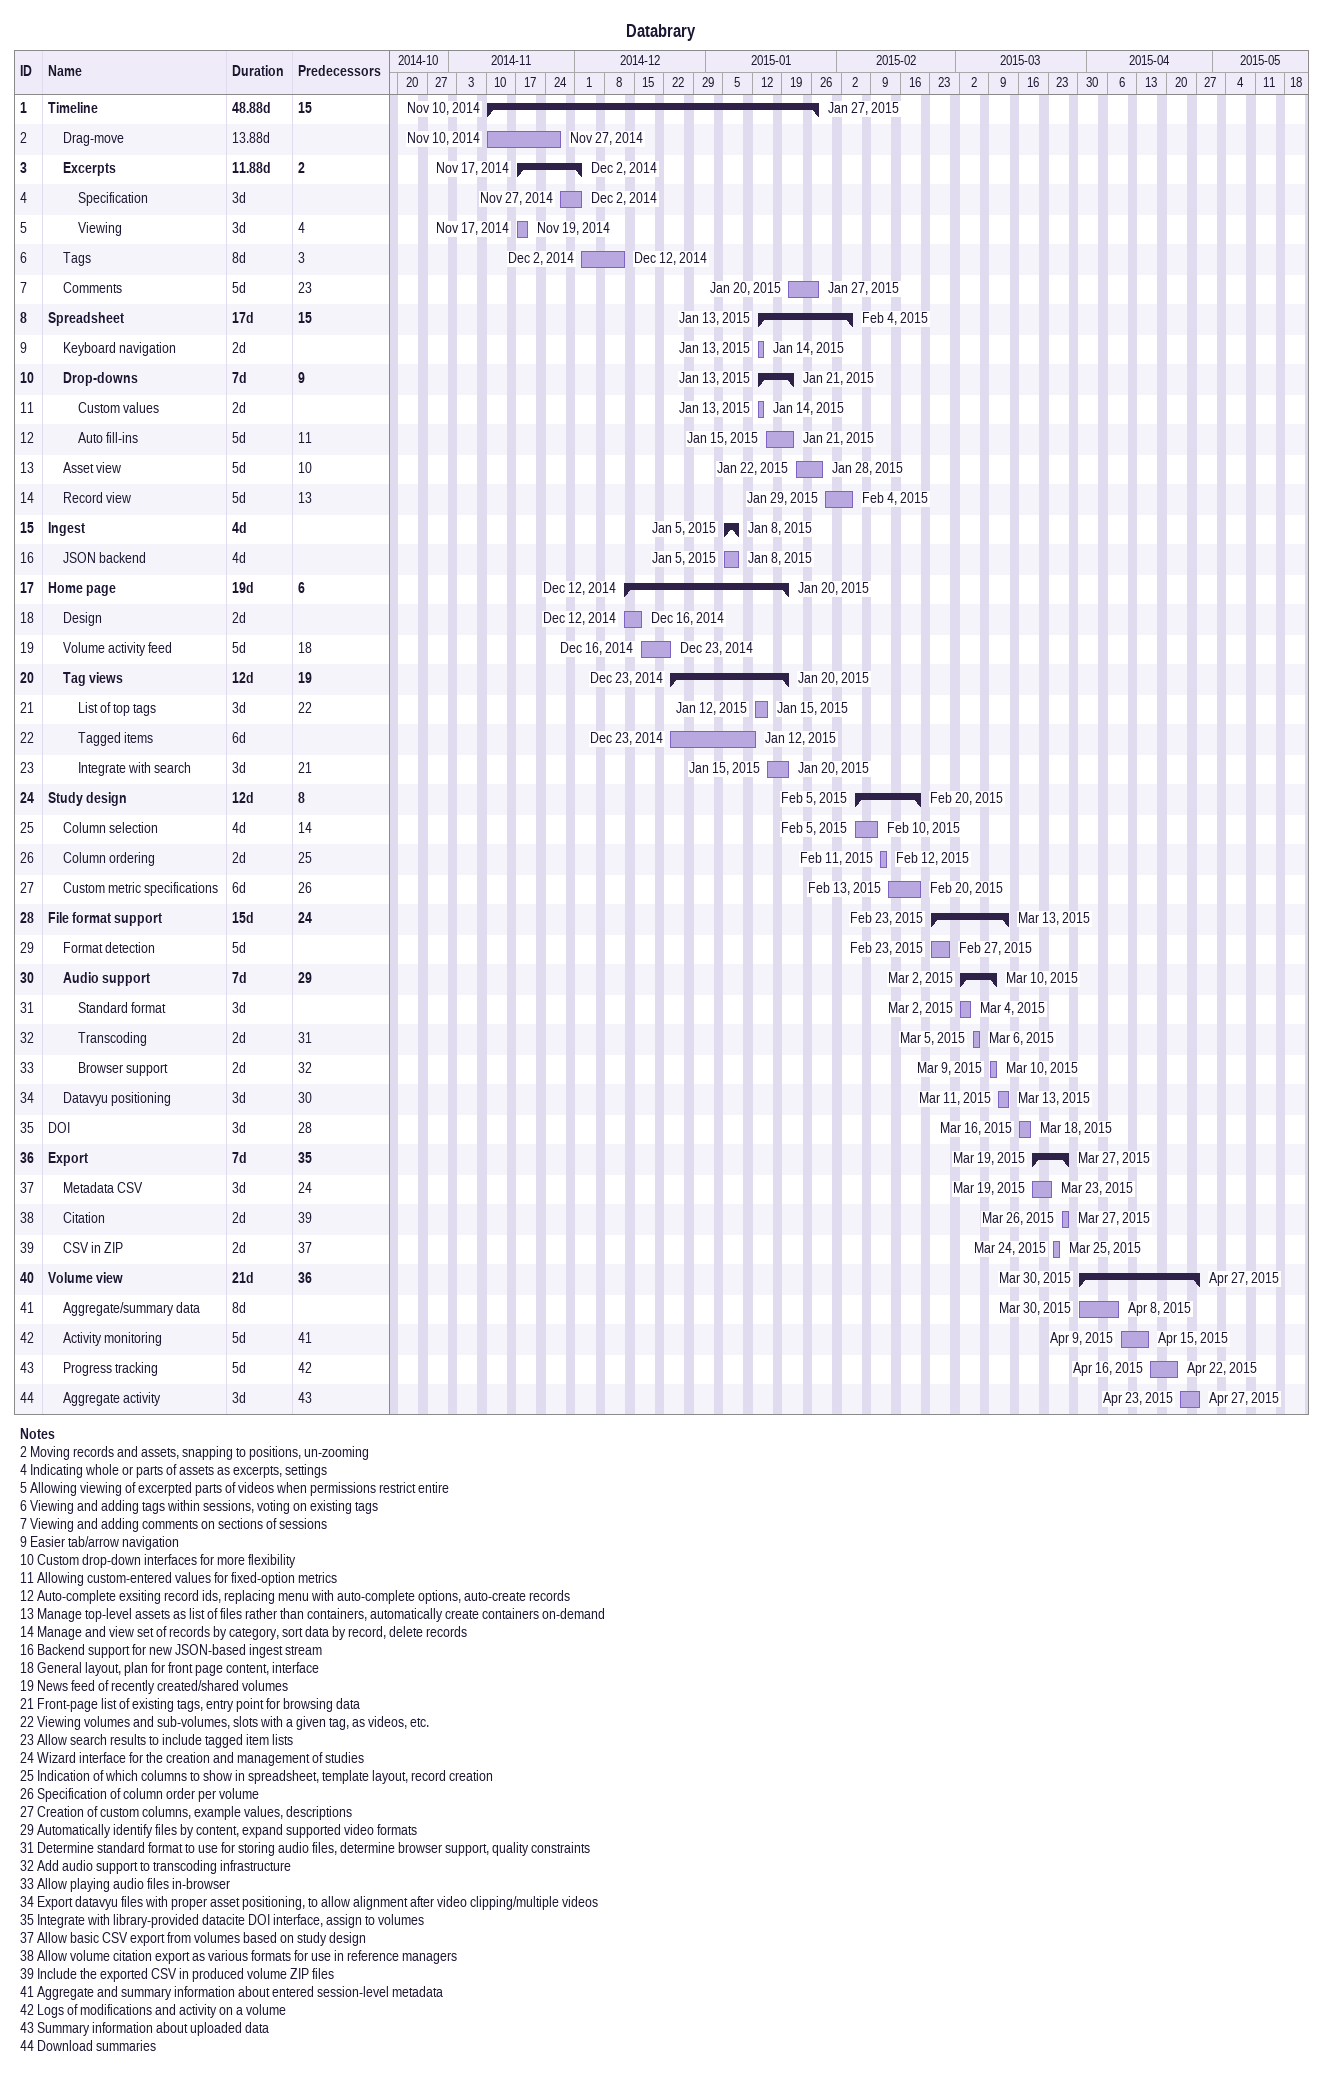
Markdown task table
Databrary

| ID | Level | Task | Duration | Start | Finish | Predecessors |
|---|---|---|---|---|---|---|
| 1 | 1 | **Timeline** | 48.88d | 2014-11-10 | 2015-01-27 | 15 |
| 2 | 2 | Drag-move | 13.88d | 2014-11-10 | 2014-11-27 |  |
| 3 | 2 | **Excerpts** | 11.88d | 2014-11-17 | 2014-12-02 | 2 |
| 4 | 3 | Specification | 3d | 2014-11-27 | 2014-12-02 |  |
| 5 | 3 | Viewing | 3d | 2014-11-17 | 2014-11-19 | 4 |
| 6 | 2 | Tags | 8d | 2014-12-02 | 2014-12-12 | 3 |
| 7 | 2 | Comments | 5d | 2015-01-20 | 2015-01-27 | 23 |
| 8 | 1 | **Spreadsheet** | 17d | 2015-01-13 | 2015-02-04 | 15 |
| 9 | 2 | Keyboard navigation | 2d | 2015-01-13 | 2015-01-14 |  |
| 10 | 2 | **Drop-downs** | 7d | 2015-01-13 | 2015-01-21 | 9 |
| 11 | 3 | Custom values | 2d | 2015-01-13 | 2015-01-14 |  |
| 12 | 3 | Auto fill-ins | 5d | 2015-01-15 | 2015-01-21 | 11 |
| 13 | 2 | Asset view | 5d | 2015-01-22 | 2015-01-28 | 10 |
| 14 | 2 | Record view | 5d | 2015-01-29 | 2015-02-04 | 13 |
| 15 | 1 | **Ingest** | 4d | 2015-01-05 | 2015-01-08 |  |
| 16 | 2 | JSON backend | 4d | 2015-01-05 | 2015-01-08 |  |
| 17 | 1 | **Home page** | 19d | 2014-12-12 | 2015-01-20 | 6 |
| 18 | 2 | Design | 2d | 2014-12-12 | 2014-12-16 |  |
| 19 | 2 | Volume activity feed | 5d | 2014-12-16 | 2014-12-23 | 18 |
| 20 | 2 | **Tag views** | 12d | 2014-12-23 | 2015-01-20 | 19 |
| 21 | 3 | List of top tags | 3d | 2015-01-12 | 2015-01-15 | 22 |
| 22 | 3 | Tagged items | 6d | 2014-12-23 | 2015-01-12 |  |
| 23 | 3 | Integrate with search | 3d | 2015-01-15 | 2015-01-20 | 21 |
| 24 | 1 | **Study design** | 12d | 2015-02-05 | 2015-02-20 | 8 |
| 25 | 2 | Column selection | 4d | 2015-02-05 | 2015-02-10 | 14 |
| 26 | 2 | Column ordering | 2d | 2015-02-11 | 2015-02-12 | 25 |
| 27 | 2 | Custom metric specifications | 6d | 2015-02-13 | 2015-02-20 | 26 |
| 28 | 1 | **File format support** | 15d | 2015-02-23 | 2015-03-13 | 24 |
| 29 | 2 | Format detection | 5d | 2015-02-23 | 2015-02-27 |  |
| 30 | 2 | **Audio support** | 7d | 2015-03-02 | 2015-03-10 | 29 |
| 31 | 3 | Standard format | 3d | 2015-03-02 | 2015-03-04 |  |
| 32 | 3 | Transcoding | 2d | 2015-03-05 | 2015-03-06 | 31 |
| 33 | 3 | Browser support | 2d | 2015-03-09 | 2015-03-10 | 32 |
| 34 | 2 | Datavyu positioning | 3d | 2015-03-11 | 2015-03-13 | 30 |
| 35 | 1 | DOI | 3d | 2015-03-16 | 2015-03-18 | 28 |
| 36 | 1 | **Export** | 7d | 2015-03-19 | 2015-03-27 | 35 |
| 37 | 2 | Metadata CSV | 3d | 2015-03-19 | 2015-03-23 | 24 |
| 38 | 2 | Citation | 2d | 2015-03-26 | 2015-03-27 | 39 |
| 39 | 2 | CSV in ZIP | 2d | 2015-03-24 | 2015-03-25 | 37 |
| 40 | 1 | **Volume view** | 21d | 2015-03-30 | 2015-04-27 | 36 |
| 41 | 2 | Aggregate/summary data | 8d | 2015-03-30 | 2015-04-08 |  |
| 42 | 2 | Activity monitoring | 5d | 2015-04-09 | 2015-04-15 | 41 |
| 43 | 2 | Progress tracking | 5d | 2015-04-16 | 2015-04-22 | 42 |
| 44 | 2 | Aggregate activity | 3d | 2015-04-23 | 2015-04-27 | 43 |

Notes
- 2: Moving records and assets, snapping to positions, un-zooming
- 4: Indicating whole or parts of assets as excerpts, settings
- 5: Allowing viewing of excerpted parts of videos when permissions restrict entire
- 6: Viewing and adding tags within sessions, voting on existing tags
- 7: Viewing and adding comments on sections of sessions
- 9: Easier tab/arrow navigation
- 10: Custom drop-down interfaces for more flexibility
- 11: Allowing custom-entered values for fixed-option metrics
- 12: Auto-complete exsiting record ids, replacing menu with auto-complete options, auto-create records
- 13: Manage top-level assets as list of files rather than containers, automatically create containers on-demand
- 14: Manage and view set of records by category, sort data by record, delete records
- 16: Backend support for new JSON-based ingest stream
- 18: General layout, plan for front page content, interface
- 19: News feed of recently created/shared volumes
- 21: Front-page list of existing tags, entry point for browsing data
- 22: Viewing volumes and sub-volumes, slots with a given tag, as videos, etc.
- 23: Allow search results to include tagged item lists
- 24: Wizard interface for the creation and management of studies
- 25: Indication of which columns to show in spreadsheet, template layout, record creation
- 26: Specification of column order per volume
- 27: Creation of custom columns, example values, descriptions
- 29: Automatically identify files by content, expand supported video formats
- 31: Determine standard format to use for storing audio files, determine browser support, quality constraints
- 32: Add audio support to transcoding infrastructure
- 33: Allow playing audio files in-browser
- 34: Export datavyu files with proper asset positioning, to allow alignment after video clipping/multiple videos
- 35: Integrate with library-provided datacite DOI interface, assign to volumes
- 37: Allow basic CSV export from volumes based on study design
- 38: Allow volume citation export as various formats for use in reference managers
- 39: Include the exported CSV in produced volume ZIP files
- 41: Aggregate and summary information about entered session-level metadata
- 42: Logs of modifications and activity on a volume
- 43: Summary information about uploaded data
- 44: Download summaries
